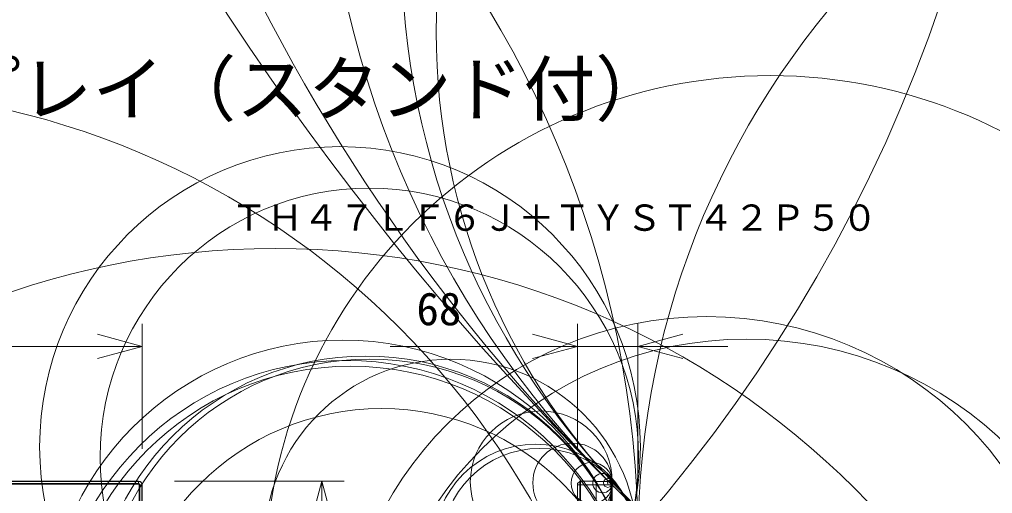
# Model space of a CAD drawing. Units: millimetres, scale not verified. Extents: x -1127 to 1104, y -424 to 2233.
# Drawn here: x 8.5 to 62.6, y 32.3 to 58.7 of the extents above; entities that cross this region are included whole.
import ezdxf
from ezdxf.enums import TextEntityAlignment as Align

# ---------------------------------------------------------------- set-up
doc = ezdxf.new("R2010")
doc.units = ezdxf.units.MM
doc.header["$LTSCALE"] = 0.125
for name, color, linetype, lineweight in [('0-0_0', 7, 'Continuous', 18), ('0-4_SUNPO', 7, 'Continuous', 18), ('0-6_GAIKEI', 1, 'Continuous', 18)]:
    doc.layers.add(name, color=color, linetype=linetype, lineweight=lineweight)
doc.layers.add('0-2_MOJI1', color=7, linetype='Continuous')
doc.layers.add('0-5_TOUROKU', color=7, linetype='Continuous')
doc.styles.add('ＭＳ ゴシック', font='')
doc.styles.get('ＭＳ ゴシック').set_extended_font_data('MS Gothic')

# ---------------------------------------------------------------- blocks, each defined once
blk = doc.blocks.new('_Open30')
at = {"layer": '0-0_0'}
blk.add_line((0, 0), (-1, 0), dxfattribs=at)
blk.add_lwpolyline([(-1, 0.26795), (0, 0), (-1, -0.26795)], dxfattribs=at)
blk = doc.blocks.new('D1')
at = {"layer": '0-4_SUNPO'}
for p, q in [((26.0033, 222.2906), (26.0033, 229.2535)), ((79.7833, 222.2906), (79.7833, 229.2535)), ((28.5033, 228.0035), (77.2833, 228.0035))]:
    blk.add_line(p, q, dxfattribs=at)
at = {"layer": '0-4_SUNPO', "xscale": 2.5, "yscale": 2.5, "rotation": 180}
blk.add_blockref('_Open30', (26.0033, 228.0035), dxfattribs=at)
at = {"layer": '0-4_SUNPO', "xscale": 2.5, "yscale": 2.5}
blk.add_blockref('_Open30', (79.7833, 228.0035), dxfattribs=at)
at = {"layer": '0-4_SUNPO', "style": 'ＭＳ ゴシック'}
blk.add_text('1076', height=1.833, dxfattribs=at).set_placement((50.3933, 228.6285), align=Align.BOTTOM_LEFT)
blk = doc.blocks.new('D2')
at = {"layer": '0-4_SUNPO'}
for p, q in [((81.5833, 220.4906), (91.0309, 220.4906)), ((89.7809, 217.9906), (89.7809, 189.1131)), ((65.6183, 186.6131), (91.0309, 186.6131))]:
    blk.add_line(p, q, dxfattribs=at)
at = {"layer": '0-4_SUNPO', "xscale": 2.5, "yscale": 2.5}
for p, rotation in [((89.7809, 220.4906), 90), ((89.7809, 186.6131), 270)]:
    blk.add_blockref('_Open30', p, dxfattribs=dict(at, rotation=rotation))
at = {"layer": '0-4_SUNPO', "style": 'ＭＳ ゴシック'}
blk.add_text('678', height=1.833, rotation=90, dxfattribs=at).set_placement((89.1559, 201.6769), align=Align.BOTTOM_LEFT)
blk = doc.blocks.new('D3')
at = {"layer": '0-4_SUNPO'}
for p, q in [((104.011, 222.3199), (104.011, 229.2535)), ((107.386, 220.8838), (107.386, 229.2535)), ((101.511, 228.0035), (93.5943, 228.0035)), ((107.386, 228.0035), (104.011, 228.0035)), ((109.886, 228.0035), (112.386, 228.0035))]:
    blk.add_line(p, q, dxfattribs=at)
at = {"layer": '0-4_SUNPO', "xscale": 2.5, "yscale": 2.5}
blk.add_blockref('_Open30', (104.011, 228.0035), dxfattribs=at)
at = {"layer": '0-4_SUNPO', "xscale": 2.5, "yscale": 2.5, "rotation": 180}
blk.add_blockref('_Open30', (107.386, 228.0035), dxfattribs=at)
at = {"layer": '0-4_SUNPO', "style": 'ＭＳ ゴシック'}
blk.add_text('68', height=1.833, dxfattribs=at).set_placement((95.0527, 228.6285), align=Align.BOTTOM_LEFT)

msp = doc.modelspace()

# ---------------------------------------------------------------- linework, layer by layer
at = {"layer": '0-6_GAIKEI', "color": 7}
for p, q in [((-38.2873, 32.994), (15.0927, 32.994)), ((15.2927, 32.794), (15.2927, 2.159)), ((39.5204, 2.1297), (39.5204, 32.8233)), ((39.5204, 32.794), (39.535, 32.794)), ((39.6911, 32.994), (40.5704, 32.994)), ((41.3904, 32.984), (40.5704, 32.984)), ((41.4204, 32.954), (41.3904, 32.984)), ((41.4634, 32.9251), (41.4632, 32.9254)), ((42.8412, 31.524), (41.4637, 32.9248)), ((41.7175, 32.6667), (41.4885, 32.8997)), ((41.882, 32.4995), (41.7175, 32.6667)), ((42.0033, 32.3762), (41.882, 32.4995)), ((42.3699, 32.0033), (42.0033, 32.3762))]:
    msp.add_line(p, q, dxfattribs=at)
at = {"layer": '0-6_GAIKEI'}
for p, q in [((-38.2873, 32.9793), (15.0927, 32.9793)), ((15.0927, 32.8586), (-38.2873, 32.8586)), ((15.0927, 32.8233), (-38.2873, 32.8233)), ((15.0927, 32.8233), (15.0927, 32.994)), ((15.122, 32.794), (15.2927, 32.794)), ((15.122, 2.159), (15.122, 32.794)), ((15.1573, 2.159), (15.1573, 32.794)), ((15.278, 32.794), (15.278, 2.159)), ((39.6557, 32.9793), (39.6557, 1.9736)), ((39.6911, 32.994), (39.6911, 1.959)), ((40.5704, 32.994), (40.5704, 1.959)), ((41.3904, 32.984), (41.3904, 1.969)), ((41.4204, 32.954), (41.4204, 2.159)), ((41.4204, 32.787), (41.4634, 32.787)), ((41.4206, 32.9041), (41.4206, 32.787)), ((41.463, 32.7473), (41.467, 32.7424)), ((41.466, 2.1685), (41.466, 32.787))]:
    msp.add_line(p, q, dxfattribs=at)
at = {"layer": '0-6_GAIKEI', "color": 7}
for points in [[(39.535, 32.794), (39.535, 32.8586), (39.6557, 32.9793)], [(41.4211, 32.9139), (41.421, 32.9133), (41.4206, 32.9114)], [(41.4632, 32.9254), (41.4646, 32.924), (41.4885, 32.8997)]]:
    msp.add_lwpolyline(points, dxfattribs=at)
at = {"layer": '0-6_GAIKEI'}
msp.add_lwpolyline([(39.535, 2.159), (39.535, 32.794), (41.4204, 32.794)], dxfattribs=at)
for centre, radius in [((-11.5954, 1117.2596), 1115.4897), ((-12.5677, 892.9223), 891.1508), ((154.7887, 147.2183), 161.0505), ((283.6472, -4.4918), 306.6127), ((116.6008, 108.0714), 106.3625), ((-22.5771, 87.652), 86.9478), ((41.4799, 83.4534), 81.7287), ((51.5461, 81.884), 82.6076), ((80.1795, 71.5931), 54.8166), ((44.3969, 48.606), 47.3646), ((-14.7843, 29.4105), 57.6853), ((40.5722, 41.8227), 40.1045), ((89.3694, 29.7004), 46.4685), ((216.1537, -174.8322), 248.6876), ((50.27, 27.4396), 28.1483), ((-2.5173, 9.4407), 45.4191), ((26.3041, 34.9066), 16.7246), ((27.9385, 34.3338), 14.9928), ((22.694, 0.345), 45.6148), ((46.7144, 21.7526), 20.4114), ((26.4665, 24.3264), 16.528), ((48.9288, 20.1039), 20.8074), ((26.6571, 23.3999), 16.323), ((27.7344, 24.7594), 15.2053), ((27.9353, 24.8142), 14.9803), ((32.4835, 29.3726), 10.4174), ((26.905, 23.3339), 16.0669), ((28.6146, 22.7582), 14.28), ((37.5133, 32.9517), 3.9536), ((37.1994, 29.3528), 5.7015), ((37.4323, 29.3534), 5.4687), ((39.2538, 32.8977), 2.2122), ((40.3178, 32.8842), 1.1482), ((40.923, 32.8876), 0.5429), ((41.2198, 32.8974), 0.246), ((41.3355, 32.9046), 0.13), ((41.4289, 32.9152), 0.0361), ((114.4444, -70.8851), 103.258)]:
    msp.add_circle(centre, radius, dxfattribs=at)
at = {"layer": '0-6_GAIKEI', "color": 7}
for centre, radius in [((73.6341, 62.8255), 43.9029), ((68.6315, 58.0253), 36.9702), ((41.4256, 32.884), 0.0545), ((41.4132, 32.9021), 0.00825), ((41.44, 32.899), 0.0337), ((41.4145, 32.9025), 0.00694), ((41.4436, 32.8963), 0.0349), ((41.4158, 32.9025), 0.00566), ((41.4159, 32.9031), 0.00541), ((41.4185, 32.9103), 0.00452), ((41.4191, 32.9102), 0.00412), ((41.4506, 32.8971), 0.0352), ((41.4195, 32.9108), 0.00343), ((41.4437, 32.9055), 0.0264), ((41.4719, 32.8924), 0.0545), ((41.4201, 32.9112), 0.00266), ((41.4206, 32.9109), 0.00239), ((41.5046, 32.8919), 0.0863), ((41.4626, 32.8974), 0.0439), ((41.4469, 32.9039), 0.0274), ((41.4398, 32.9074), 0.0196), ((41.4215, 32.9123), 0.00116), ((41.4338, 32.9096), 0.0132), ((41.425, 32.9107), 0.00448), ((41.4216, 32.9114), 0.00096), ((41.4208, 32.9115), 0.00017), ((41.4215, 32.9128), 0.00069), ((41.4306, 32.9096), 0.00969), ((41.4227, 32.9125), 0.0018), ((41.422, 32.9128), 0.00106), ((41.4217, 32.9129), 0.00072), ((41.4215, 32.913), 0.00051), ((41.4214, 32.9131), 0.00038), ((41.4215, 32.913), 0.00053), ((41.4467, 32.907), 0.0253), ((41.4452, 32.9072), 0.0238), ((41.4404, 32.9115), 0.0175), ((41.4488, 32.9127), 0.0176), ((41.4537, 32.9204), 0.0108), ((41.4537, 32.9207), 0.0107), ((41.4567, 32.9216), 0.0075), ((41.4587, 32.9216), 0.00559)]:
    msp.add_circle(centre, radius, dxfattribs=at)
for centre, radius, start, end in [((15.0927, 32.794), 0.2, 0, 90), ((39.5704, 32.8233), 0.05, 135, 180), ((39.6911, 32.944), 0.05, 90, 135), ((41.4454, 32.9079), 0.025, 44.51853, 166.17854)]:
    msp.add_arc(centre, radius, start, end, dxfattribs=at)
at = {"layer": '0-6_GAIKEI'}
for radius in [0.1854, 0.0646, 0.0293]:
    msp.add_arc((15.0927, 32.794), radius, 0, 90, dxfattribs=at)

# ---------------------------------------------------------------- block references
at = {"layer": '0-4_SUNPO'}
for name in ['D1', 'D3', 'D2']:
    msp.add_blockref(name, (-64.4907, -187.4967), dxfattribs=at)

# ---------------------------------------------------------------- texts
at = {"layer": '0-2_MOJI1', "style": 'ＭＳ ゴシック'}
msp.add_text('屋内サイネージディスプレイ（スタンド付）', height=2.933, dxfattribs=at).set_placement((-35.4907, 52.5033), align=Align.BOTTOM_LEFT)
at = {"layer": '0-5_TOUROKU', "style": 'ＭＳ ゴシック'}
msp.add_text('ＴＨ４７ＬＦ６Ｊ＋ＴＹＳＴ４２Ｐ５０', height=1.466, dxfattribs=at).set_placement((20.2426, 46.5033), align=Align.BOTTOM_LEFT)

doc.saveas('drawing.dxf')
